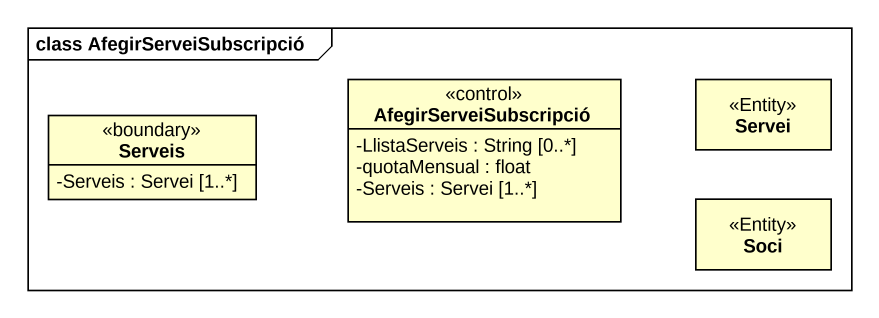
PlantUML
@startuml
mainframe class AfegirServeiSubscripció
hide circle
hide empty members
skinparam classAttributeIconSize 0
class Serveis <<boundary>> {
  -Serveis : Servei [1..*]
}
class AfegirServeiSubscripció <<control>> {
  -LlistaServeis : String [0..*]
  -quotaMensual : float
  -Serveis : Servei [1..*]
}
class Servei <<Entity>>
class Soci <<Entity>>
@enduml
